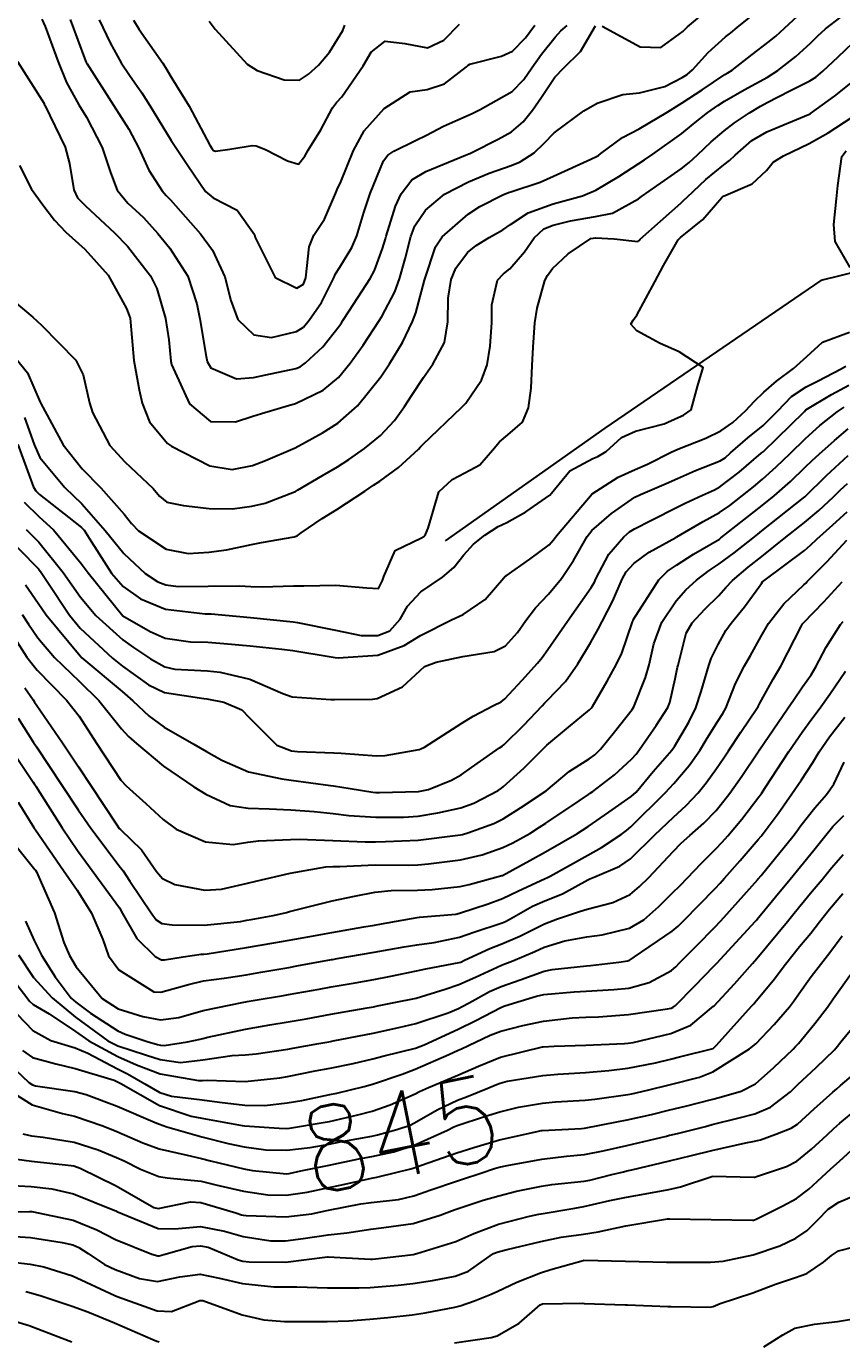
# Model space of a CAD drawing. Header units: metres. Extents: x 307586 to 320046, y 7427249 to 7434250.
# Drawn here: x 319600.4 to 319638.7, y 7427652.2 to 7427714 of the extents above; entities that cross this region are included whole.
import ezdxf
from ezdxf.enums import TextEntityAlignment as Align

# ---------------------------------------------------------------- set-up
doc = ezdxf.new("R2010")
doc.units = ezdxf.units.M
doc.header["$MEASUREMENT"] = 0
for name, color, linetype in [('Cotas', 45, 'Continuous'), ('Curvas de Nivel 1m', 11, 'Continuous'), ('Curvas de Nivel 5m', 15, 'Continuous'), ('Vias Secundárias', 230, 'Continuous')]:
    doc.layers.add(name, color=color, linetype=linetype)
doc.styles.add('Style-STANDARD', font='STANDARD.shx')

msp = doc.modelspace()

# ---------------------------------------------------------------- linework, layer by layer
at = {"layer": 'Curvas de Nivel 1m', "flags": 128}
for points, elevation in [([(319627.436, 7427714.038), (319629.228, 7427713.058), (319630.202, 7427713.031), (319631.24, 7427713.786), (319631.343, 7427713.897), (319631.452, 7427713.997), (319633.258, 7427715.522)], 821), ([(319600.04, 7427707.486), (319600.596, 7427706.365), (319601.136, 7427705.634), (319601.685, 7427704.908), (319602.211, 7427704.344), (319603.111, 7427703.546), (319604.204, 7427702.319), (319605.077, 7427700.754), (319605.2, 7427700.434), (319605.237, 7427700.308), (319605.256, 7427700.121), (319605.411, 7427698.304), (319605.662, 7427696.933), (319605.806, 7427696.298), (319606.151, 7427695.43), (319607.004, 7427694.412), (319607.185, 7427694.278), (319608.989, 7427693.357), (319610.04, 7427693.191), (319610.99, 7427693.376), (319611.614, 7427693.604), (319613.003, 7427694.21), (319614.291, 7427694.916), (319615.015, 7427695.368), (319615.93, 7427696.176), (319617.037, 7427697.545), (319617.282, 7427697.916), (319617.443, 7427698.156), (319618.052, 7427699.156), (319618.519, 7427700.146), (319618.669, 7427700.552), (319619.092, 7427702.093), (319619.106, 7427702.14), (319619.596, 7427703.652), (319619.913, 7427704.128), (319621.134, 7427705.19), (319621.69, 7427705.552), (319622.762, 7427706.094), (319623.027, 7427706.208), (319623.144, 7427706.247), (319624.52, 7427706.705), (319625.152, 7427706.986), (319626.901, 7427707.776), (319627.171, 7427707.901), (319627.261, 7427707.95), (319627.374, 7427708.038), (319628.404, 7427708.805), (319629.185, 7427709.208), (319630.53, 7427710), (319631.197, 7427710.434), (319632.145, 7427711.039), (319633.211, 7427711.754), (319633.344, 7427711.836), (319633.548, 7427711.967), (319634.488, 7427712.693), (319635.233, 7427713.258), (319635.612, 7427713.57), (319636.015, 7427713.938), (319637.255, 7427715.086)], 823), ([(319599.794, 7427701.083), (319600.662, 7427700.356), (319601.067, 7427699.966), (319602.692, 7427698.334), (319603.036, 7427697.631), (319603.333, 7427696.327), (319603.472, 7427695.872), (319604.283, 7427694.317), (319604.991, 7427693.543), (319606.317, 7427692.29), (319606.622, 7427691.938), (319606.967, 7427691.651), (319607.743, 7427691.494), (319608.964, 7427691.358), (319610.06, 7427691.339), (319610.965, 7427691.454), (319611.588, 7427691.602), (319612.972, 7427692.132), (319613.023, 7427692.159), (319613.106, 7427692.209), (319614.283, 7427692.897), (319614.99, 7427693.312), (319615.528, 7427693.649), (319616.268, 7427694.171), (319617.009, 7427694.787), (319617.676, 7427695.494), (319618.15, 7427696.149), (319618.488, 7427696.686), (319619.037, 7427697.514), (319619.481, 7427698.133), (319620.03, 7427699.154), (319620.181, 7427700.123), (319620.2, 7427701.239), (319620.344, 7427702.121), (319620.56, 7427702.659), (319621.112, 7427703.383), (319621.509, 7427703.714), (319622.123, 7427704.1), (319622.767, 7427704.453), (319623.129, 7427704.704), (319623.963, 7427705.253), (319625.139, 7427705.676), (319626.511, 7427706.049), (319627.147, 7427706.316), (319628.225, 7427706.961), (319629.166, 7427707.581), (319629.431, 7427707.754), (319629.823, 7427708.01), (319631.183, 7427708.981), (319631.734, 7427709.438), (319632.403, 7427709.978), (319632.872, 7427710.298), (319633.198, 7427710.503), (319634.12, 7427711.045), (319635.21, 7427711.64), (319635.709, 7427711.943), (319636.551, 7427712.602), (319637.233, 7427713.24), (319637.58, 7427713.575), (319637.946, 7427713.913), (319638.677, 7427714.477)], 824), ([(319599.946, 7427712.373), (319601.193, 7427710.392), (319601.205, 7427710.371), (319601.235, 7427710.317), (319602.188, 7427708.345), (319602.392, 7427707.579), (319602.593, 7427706.338), (319602.772, 7427705.968), (319603.135, 7427705.581), (319604.506, 7427704.316), (319605.114, 7427703.692), (319606.192, 7427702.294), (319606.499, 7427701.7), (319606.909, 7427700.282), (319607.058, 7427699.28), (319607.16, 7427698.279), (319607.192, 7427698.128), (319608.026, 7427696.27), (319609.015, 7427695.445), (319610.196, 7427695.424), (319611.018, 7427695.688), (319611.419, 7427695.826), (319612.742, 7427696.213), (319612.968, 7427696.266), (319613.024, 7427696.283), (319614.313, 7427696.914), (319615.036, 7427697.509), (319615.59, 7427698.182), (319616.199, 7427699.03), (319616.939, 7427700.162), (319617.075, 7427700.382), (319617.696, 7427701.545), (319617.915, 7427702.152), (319618.17, 7427703.086), (319618.447, 7427704.147), (319618.632, 7427704.641), (319619.135, 7427705.387), (319620.03, 7427706.127), (319621.149, 7427706.719), (319622.132, 7427707.122), (319623.157, 7427707.481), (319623.585, 7427707.66), (319624.249, 7427708.079), (319624.717, 7427708.527), (319625.177, 7427709.01), (319626.579, 7427710.049), (319627.197, 7427710.414), (319628.406, 7427710.823), (319629.202, 7427710.902), (319630.393, 7427711.19), (319631.209, 7427711.622), (319631.434, 7427711.764), (319631.691, 7427711.985), (319632.418, 7427712.789), (319633.236, 7427713.529), (319633.486, 7427713.72), (319633.795, 7427713.964), (319634.587, 7427714.62)], 822), ([(319601.081, 7427714.362), (319601.238, 7427714.012), (319601.848, 7427712.35), (319602.248, 7427711.389), (319602.831, 7427710.335), (319603.184, 7427709.753), (319603.919, 7427708.322), (319604.312, 7427707.157), (319604.626, 7427706.315), (319605.137, 7427705.712), (319605.866, 7427705.034), (319606.548, 7427704.289), (319607.113, 7427703.593), (319607.949, 7427702.271), (319608.378, 7427700.969), (319608.518, 7427700.266), (319608.81, 7427698.499), (319608.869, 7427698.262), (319609.04, 7427697.966), (319610.242, 7427697.449), (319611.036, 7427697.518), (319611.619, 7427697.642), (319613.04, 7427697.935), (319613.232, 7427698.018), (319613.488, 7427698.206), (319614.301, 7427698.951), (319615.069, 7427699.929), (319615.175, 7427700.085), (319615.243, 7427700.187), (319615.547, 7427700.652), (319616.534, 7427702.168), (319616.728, 7427702.536), (319617.114, 7427703.581), (319617.25, 7427704.03), (319617.285, 7427704.158), (319617.716, 7427705.575), (319617.98, 7427706.152), (319618.493, 7427706.803), (319619.154, 7427707.205), (319621.012, 7427707.963), (319621.162, 7427708.03), (319621.219, 7427708.053), (319621.348, 7427708.108), (319622.553, 7427708.718), (319623.178, 7427709.066), (319623.732, 7427709.538), (319624.16, 7427710.08), (319624.58, 7427710.695), (319625.208, 7427711.627), (319625.626, 7427712.064), (319626.428, 7427712.849), (319627.134, 7427714.042)], 821), ([(319603.778, 7427714.325), (319604.298, 7427713.248), (319604.823, 7427712.314), (319605.207, 7427711.73), (319605.789, 7427710.892), (319606.159, 7427710.296), (319607.169, 7427708.655), (319607.42, 7427708.277), (319607.95, 7427707.477), (319608.777, 7427706.264), (319609.14, 7427705.968), (319610.269, 7427705.384), (319611.082, 7427704.231), (319611.121, 7427704.095), (319612.056, 7427702.22), (319613.088, 7427701.71), (319613.397, 7427701.9), (319613.502, 7427702.206), (319613.655, 7427703.664), (319613.881, 7427704.202), (319614.374, 7427704.954), (319614.909, 7427706.192), (319614.98, 7427706.356), (319615.148, 7427706.707), (319615.746, 7427708.181), (319616.241, 7427709.11), (319617.193, 7427710.16), (319618.403, 7427710.946), (319619.202, 7427711.06), (319620.019, 7427711.318), (319621.058, 7427712.122), (319621.142, 7427712.193), (319621.215, 7427712.242), (319622.703, 7427712.615), (319623.224, 7427712.854), (319623.839, 7427713.479), (319624.267, 7427714.08)], 819), ([(319605.394, 7427714.308), (319605.662, 7427713.878), (319606.772, 7427712.287), (319606.943, 7427712.017), (319607.206, 7427711.581), (319608.016, 7427710.272), (319608.99, 7427708.437), (319609.095, 7427708.261), (319609.162, 7427708.191), (319609.262, 7427708.159), (319609.932, 7427708.252), (319610.978, 7427708.429), (319611.165, 7427708.4), (319611.609, 7427708.233), (319612.645, 7427707.705), (319613.156, 7427707.544), (319613.452, 7427707.915), (319613.618, 7427708.205), (319614.213, 7427709.164), (319614.76, 7427710.194), (319614.943, 7427710.445), (319615.198, 7427710.717), (319616.199, 7427712.175), (319616.579, 7427712.814), (319617.23, 7427713.32), (319618.165, 7427713.215), (319619.226, 7427713.02), (319619.996, 7427713.368), (319620.73, 7427714.125)], 818), ([(319608.963, 7427714.263), (319609.237, 7427713.898), (319610.737, 7427712.245), (319611.21, 7427711.945), (319612.487, 7427711.502), (319613.206, 7427711.5), (319613.635, 7427711.779), (319614.105, 7427712.201), (319614.615, 7427712.803), (319615.238, 7427713.829), (319615.345, 7427714.084)], 817), ([(319600.279, 7427695.625), (319600.731, 7427694.354), (319600.994, 7427693.747), (319602.176, 7427692.338), (319602.965, 7427691.575), (319604.073, 7427690.319), (319604.937, 7427689.236), (319605.945, 7427688.295), (319606.545, 7427687.911), (319606.918, 7427687.757), (319607.505, 7427687.686), (319608.917, 7427687.694), (319610.391, 7427687.711), (319610.918, 7427687.69), (319611.47, 7427687.671), (319612.918, 7427687.722), (319613.402, 7427687.721), (319614.919, 7427687.752), (319616.371, 7427687.622), (319616.917, 7427687.59), (319617.111, 7427687.968), (319617.166, 7427688.158), (319617.711, 7427689.382), (319618.95, 7427689.968), (319619.06, 7427690.03), (319619.139, 7427690.137), (319619.251, 7427690.431), (319619.759, 7427692.128), (319620.393, 7427692.708), (319620.987, 7427693.022), (319621.693, 7427693.403), (319622.281, 7427694.097), (319622.609, 7427694.492), (319623.01, 7427694.811), (319623.694, 7427695.405), (319623.972, 7427696.081), (319624.106, 7427697.006), (319624.152, 7427698.079), (319624.188, 7427698.946), (319624.278, 7427700.078), (319624.377, 7427700.78), (319624.745, 7427702.073), (319624.862, 7427702.307), (319625.101, 7427702.641), (319625.839, 7427703.332), (319626.912, 7427704.043), (319627.123, 7427704.076), (319628.011, 7427704.031), (319629.121, 7427703.914), (319629.18, 7427703.961), (319629.229, 7427704.018), (319631.14, 7427705.714), (319631.284, 7427705.846), (319631.432, 7427705.987), (319632.317, 7427706.817), (319633.166, 7427707.508), (319633.426, 7427707.71), (319633.699, 7427707.965), (319634.484, 7427708.652), (319635.184, 7427709.069), (319637.145, 7427709.874), (319637.193, 7427709.892), (319637.21, 7427709.903), (319637.239, 7427709.92), (319638.374, 7427710.736), (319639.208, 7427711.415)], 826), ([(319599.955, 7427694.366), (319600.516, 7427692.82), (319600.692, 7427692.354), (319600.798, 7427692.179), (319600.97, 7427692.017), (319602.364, 7427690.931), (319602.954, 7427690.464), (319603.076, 7427690.329), (319603.319, 7427689.955), (319604.363, 7427688.316), (319604.917, 7427687.69), (319605.722, 7427687.108), (319606.906, 7427686.621), (319608.765, 7427686.401), (319608.904, 7427686.403), (319609.044, 7427686.398), (319610.903, 7427686.23), (319612.901, 7427686.028), (319613.113, 7427685.996), (319614.897, 7427685.626), (319616.098, 7427685.375), (319616.895, 7427685.377), (319617.448, 7427685.604), (319617.94, 7427686.15), (319618.29, 7427686.766), (319618.916, 7427687.436), (319619.924, 7427688.125), (319620.469, 7427688.577), (319620.939, 7427689.174), (319621.382, 7427689.67), (319621.922, 7427690.1), (319622.551, 7427690.5), (319622.959, 7427690.698), (319623.847, 7427691.199), (319624.972, 7427691.975), (319625.053, 7427692.069), (319625.917, 7427693.128), (319626.998, 7427693.707), (319627.234, 7427693.803), (319627.629, 7427694.034), (319628.348, 7427694.688), (319629.013, 7427694.982), (319630.349, 7427695.333), (319631.019, 7427695.631), (319631.267, 7427695.741), (319631.63, 7427695.984), (319631.929, 7427697.092), (319632.192, 7427697.979), (319631.06, 7427698.713), (319630.168, 7427699.107), (319629.07, 7427699.709), (319628.79, 7427700.023), (319628.891, 7427700.206), (319629.077, 7427700.438), (319629.916, 7427702.008), (319630.324, 7427702.782), (319631.015, 7427703.992), (319631.124, 7427704.102), (319632.169, 7427704.943), (319633.067, 7427705.971), (319633.104, 7427706.01), (319633.144, 7427706.033), (319634.495, 7427706.614), (319635.162, 7427707.248), (319635.477, 7427707.637), (319635.968, 7427707.938), (319637.179, 7427708.515), (319638.074, 7427709.022), (319639.191, 7427709.746)], 827), ([(319639.105, 7427702.689), (319638.399, 7427703.907), (319638.339, 7427704.7), (319638.465, 7427705.907), (319638.523, 7427706.536), (319638.704, 7427707.905), (319638.914, 7427708.164)], 828), ([(319600.25, 7427691.645), (319600.959, 7427690.963), (319601.634, 7427690.343), (319602.93, 7427688.773), (319603.273, 7427688.326), (319604.903, 7427686.31), (319606.179, 7427685.574), (319606.893, 7427685.26), (319608.076, 7427685.083), (319608.891, 7427685.059), (319609.648, 7427685.006), (319610.89, 7427684.89), (319612.368, 7427684.735), (319612.887, 7427684.668), (319614.694, 7427684.382), (319614.884, 7427684.343), (319615.025, 7427684.328), (319616.886, 7427684.456), (319618.122, 7427684.916), (319618.895, 7427685.386), (319620.351, 7427686.118), (319620.905, 7427686.366), (319621.94, 7427687.072), (319622.821, 7427688.091), (319622.866, 7427688.148), (319622.924, 7427688.19), (319624.045, 7427688.97), (319624.946, 7427689.636), (319625.146, 7427689.871), (319625.289, 7427690.065), (319626.973, 7427692.04), (319628.19, 7427692.823), (319628.99, 7427693.184), (319629.575, 7427693.43), (319630.689, 7427693.995), (319631.004, 7427694.143), (319632.32, 7427694.667), (319633.013, 7427695.009), (319633.579, 7427695.403), (319634.2, 7427695.958), (319634.595, 7427696.389), (319635.036, 7427696.823), (319635.642, 7427697.343), (319636.442, 7427697.929), (319637.059, 7427698.507), (319637.805, 7427699.173), (319639.07, 7427699.636)], 828), ([(319600.357, 7427690.359), (319600.944, 7427689.765), (319602.085, 7427688.338), (319602.911, 7427687.187), (319603.628, 7427686.323), (319604.892, 7427685.176), (319605.397, 7427684.812), (319606.195, 7427684.29), (319606.877, 7427683.914), (319607.349, 7427683.802), (319608.875, 7427683.713), (319609.47, 7427683.655), (319610.869, 7427683.325), (319612.422, 7427682.652), (319612.857, 7427682.501), (319614.679, 7427682.369), (319614.856, 7427682.364), (319616.635, 7427682.385), (319616.857, 7427682.42), (319618.048, 7427682.966), (319618.877, 7427683.738), (319619.091, 7427683.925), (319619.634, 7427684.129), (319620.886, 7427684.387), (319622.363, 7427684.621), (319622.891, 7427684.897), (319623.454, 7427685.528), (319623.852, 7427686.081), (319624.308, 7427686.677), (319624.915, 7427687.321), (319625.535, 7427688.061), (319626.088, 7427688.9), (319626.738, 7427690.043), (319626.956, 7427690.319), (319627.877, 7427691.117), (319628.972, 7427691.881), (319629.238, 7427692.016), (319630.454, 7427692.525), (319630.985, 7427692.77), (319631.831, 7427693.141), (319632.997, 7427693.598), (319633.226, 7427693.741), (319633.481, 7427693.965), (319634.292, 7427694.675), (319635.016, 7427695.26), (319635.701, 7427695.94), (319636.348, 7427696.615), (319637.04, 7427697.08), (319637.597, 7427697.362), (319638.653, 7427697.904), (319638.905, 7427698.051)], 829), ([(319600.32, 7427687.762), (319600.908, 7427686.897), (319601.298, 7427686.346), (319602.884, 7427684.42), (319602.974, 7427684.329), (319604.86, 7427682.751), (319605.373, 7427682.302), (319606.137, 7427681.582), (319606.841, 7427681.063), (319608.233, 7427680.266), (319608.828, 7427679.931), (319609.557, 7427679.514), (319610.814, 7427678.976), (319612.379, 7427678.645), (319612.809, 7427678.583), (319614.669, 7427678.327), (319614.805, 7427678.308), (319615.59, 7427678.178), (319616.652, 7427678.013), (319616.801, 7427678), (319616.961, 7427677.999), (319618.802, 7427678.05), (319619.265, 7427678.133), (319620.355, 7427678.572), (319620.814, 7427678.83), (319621.567, 7427679.357), (319622.61, 7427680.092), (319622.742, 7427680.182), (319622.835, 7427680.26), (319623.755, 7427681.17), (319624.612, 7427682.072), (319624.728, 7427682.198), (319624.857, 7427682.33), (319625.708, 7427683.22), (319626.288, 7427684.049), (319626.893, 7427685.036), (319627.258, 7427685.678), (319627.444, 7427686.035), (319627.939, 7427687.003), (319628.387, 7427688.025), (319628.576, 7427688.376), (319628.934, 7427688.764), (319629.653, 7427689.298), (319630.897, 7427689.991), (319630.953, 7427690.02), (319632.195, 7427690.744), (319632.965, 7427691.166), (319633.445, 7427691.488), (319634.044, 7427691.959), (319634.556, 7427692.378), (319634.985, 7427692.735), (319635.626, 7427693.308), (319636.277, 7427693.931), (319637.01, 7427694.647), (319637.679, 7427695.25), (319638.499, 7427695.905), (319638.814, 7427696.114)], 831), ([(319600.169, 7427686.361), (319600.454, 7427685.912), (319600.892, 7427685.268), (319601.68, 7427684.342), (319602.866, 7427683.217), (319603.771, 7427682.321), (319604.84, 7427680.99), (319605.162, 7427680.631), (319605.535, 7427680.299), (319606.817, 7427679.242), (319608.235, 7427678.266), (319608.799, 7427677.914), (319609.939, 7427677.387), (319610.793, 7427677.259), (319611.779, 7427677.235), (319612.793, 7427677.185), (319613.888, 7427677.103), (319614.791, 7427677.004), (319615.53, 7427676.918), (319616.79, 7427676.845), (319618.095, 7427676.842), (319618.79, 7427676.889), (319619.713, 7427677.048), (319620.795, 7427677.278), (319621.41, 7427677.49), (319622.546, 7427678.093), (319622.701, 7427678.194), (319622.806, 7427678.277), (319623.758, 7427679.141), (319624.677, 7427680.072), (319624.752, 7427680.152), (319624.834, 7427680.227), (319625.862, 7427681.074), (319626.851, 7427681.877), (319626.93, 7427681.961), (319626.985, 7427682.039), (319627.675, 7427683.228), (319628.117, 7427684.028), (319628.358, 7427684.556), (319628.862, 7427686.02), (319628.875, 7427686.048), (319628.904, 7427686.112), (319630.099, 7427688.002), (319630.52, 7427688.405), (319630.933, 7427688.685), (319631.73, 7427689.197), (319632.952, 7427689.917), (319632.985, 7427689.937), (319633.024, 7427689.969), (319634.105, 7427690.815), (319634.968, 7427691.499), (319635.523, 7427691.942), (319636.293, 7427692.62), (319636.994, 7427693.295), (319637.31, 7427693.605), (319637.642, 7427693.914), (319638.364, 7427694.552), (319639.015, 7427695.094)], 832), ([(319599.795, 7427685.27), (319600.388, 7427684.357), (319600.874, 7427683.747), (319602.253, 7427682.336), (319602.846, 7427681.594), (319603.653, 7427680.322), (319604.807, 7427678.579), (319605.048, 7427678.306), (319605.979, 7427677.477), (319606.787, 7427676.727), (319607.409, 7427676.274), (319608.777, 7427675.684), (319610.086, 7427675.551), (319610.777, 7427675.666), (319611.272, 7427675.731), (319612.779, 7427675.79), (319613.189, 7427675.796), (319614.778, 7427675.742), (319616.293, 7427675.682), (319616.778, 7427675.679), (319617.246, 7427675.687), (319618.779, 7427675.757), (319620.655, 7427675.985), (319620.782, 7427676.004), (319620.866, 7427676.025), (319621.126, 7427676.107), (319622.347, 7427676.535), (319622.79, 7427676.754), (319623.606, 7427677.27), (319624.803, 7427678.07), (319625.887, 7427678.983), (319626.826, 7427679.582), (319627.096, 7427679.77), (319627.366, 7427680.035), (319628.026, 7427680.843), (319628.852, 7427681.905), (319628.923, 7427682.019), (319629.484, 7427683.401), (319629.655, 7427684.008), (319629.868, 7427684.981), (319630.247, 7427686), (319630.913, 7427687.015), (319631.381, 7427687.522), (319631.878, 7427687.98), (319632.479, 7427688.433), (319632.941, 7427688.745), (319633.646, 7427689.263), (319634.523, 7427689.954), (319634.762, 7427690.145), (319634.956, 7427690.296), (319636.911, 7427691.86), (319636.973, 7427691.905), (319637.993, 7427692.905), (319639.002, 7427693.838)], 833), ([(319600.294, 7427682.926), (319600.673, 7427682.353), (319600.744, 7427682.244), (319600.85, 7427682.083), (319602.058, 7427680.338), (319602.816, 7427679.198), (319603.391, 7427678.324), (319604.614, 7427676.482), (319604.731, 7427676.311), (319604.782, 7427676.255), (319605.779, 7427675.301), (319606.478, 7427674.284), (319606.758, 7427673.954), (319607.349, 7427673.679), (319608.75, 7427673.402), (319609.544, 7427673.455), (319610.756, 7427673.736), (319611.154, 7427673.829), (319612.763, 7427674.21), (319614.451, 7427674.508), (319614.766, 7427674.52), (319615.103, 7427674.521), (319616.767, 7427674.59), (319618.33, 7427674.582), (319618.767, 7427674.594), (319619.279, 7427674.643), (319620.77, 7427674.834), (319621.801, 7427675.071), (319622.776, 7427675.412), (319623.234, 7427675.63), (319624.034, 7427676.077), (319624.497, 7427676.362), (319624.788, 7427676.553), (319626.353, 7427677.601), (319626.802, 7427677.904), (319626.882, 7427677.959), (319626.995, 7427678.038), (319628.014, 7427678.829), (319628.826, 7427679.571), (319629.041, 7427679.806), (319629.202, 7427680.014), (319629.983, 7427681.142), (319630.529, 7427681.995), (319630.623, 7427682.227), (319630.873, 7427683.348), (319630.986, 7427683.885), (319631.009, 7427683.989), (319631.398, 7427685.485), (319631.674, 7427685.982), (319632.27, 7427686.615), (319632.922, 7427687.264), (319633.26, 7427687.635), (319633.571, 7427687.964), (319634.306, 7427688.59), (319634.944, 7427689.095), (319636.003, 7427689.934), (319636.961, 7427690.695), (319637.625, 7427691.254), (319638.326, 7427691.906), (319638.655, 7427692.226), (319638.982, 7427692.525)], 834), ([(319599.429, 7427680.371), (319600.681, 7427678.476), (319600.766, 7427678.351), (319600.779, 7427678.326), (319600.802, 7427678.294), (319602.051, 7427676.337), (319602.772, 7427675.275), (319603.458, 7427674.323), (319604.737, 7427672.571), (319604.888, 7427672.308), (319605.555, 7427671.131), (319606.422, 7427670.284), (319606.711, 7427670.135), (319606.861, 7427670.128), (319607.74, 7427670.27), (319608.586, 7427670.389), (319608.714, 7427670.395), (319608.87, 7427670.414), (319610.718, 7427670.71), (319612.006, 7427670.931), (319612.721, 7427671.057), (319613.69, 7427671.233), (319614.725, 7427671.416), (319616.238, 7427671.678), (319616.729, 7427671.766), (319617.063, 7427671.823), (319618.733, 7427672.122), (319618.847, 7427672.138), (319620.564, 7427672.284), (319620.736, 7427672.317), (319622.076, 7427672.764), (319622.747, 7427673.017), (319623.477, 7427673.358), (319624.761, 7427673.949), (319624.842, 7427673.989), (319624.989, 7427674.067), (319626.773, 7427675.057), (319627.404, 7427675.406), (319628.328, 7427676.025), (319628.59, 7427676.217), (319628.787, 7427676.381), (319630.422, 7427677.996), (319630.604, 7427678.195), (319630.809, 7427678.424), (319631.537, 7427679.268), (319632.033, 7427679.978), (319632.337, 7427680.476), (319632.846, 7427681.3), (319633.109, 7427681.709), (319633.249, 7427681.966), (319633.714, 7427683.118), (319634.141, 7427683.957), (319634.411, 7427684.432), (319634.897, 7427685.311), (319635.266, 7427685.945), (319635.984, 7427686.867), (319636.931, 7427687.765), (319637.011, 7427687.84), (319637.087, 7427687.918), (319638.011, 7427688.84), (319638.953, 7427689.86)], 836), ([(319599.974, 7427677.542), (319600.71, 7427676.351), (319600.739, 7427676.307), (319600.782, 7427676.243), (319602.1, 7427674.337), (319602.749, 7427673.402), (319603.428, 7427672.323), (319603.956, 7427671.082), (319604.227, 7427670.315), (319604.703, 7427669.651), (319606.352, 7427668.621), (319606.688, 7427668.603), (319607.985, 7427668.975), (319608.696, 7427669.142), (319609.67, 7427669.274), (319610.701, 7427669.43), (319611.382, 7427669.544), (319612.706, 7427669.775), (319613.074, 7427669.84), (319614.712, 7427670.141), (319614.755, 7427670.147), (319614.978, 7427670.186), (319616.716, 7427670.487), (319618.122, 7427670.742), (319618.72, 7427670.835), (319619.538, 7427670.945), (319620.724, 7427671.2), (319621.406, 7427671.423), (319622.731, 7427671.861), (319622.893, 7427671.926), (319623.182, 7427672.086), (319624.17, 7427672.647), (319624.745, 7427672.897), (319625.568, 7427673.24), (319626.761, 7427673.894), (319626.857, 7427673.944), (319627.1, 7427674.037), (319628.267, 7427674.526), (319628.771, 7427674.872), (319629.911, 7427676.003), (319630.791, 7427676.844), (319631.388, 7427677.393), (319631.956, 7427677.978), (319632.336, 7427678.448), (319632.82, 7427679.13), (319633.163, 7427679.633), (319633.385, 7427679.964), (319633.967, 7427680.833), (319634.72, 7427681.951), (319634.769, 7427682.036), (319634.857, 7427682.204), (319635.486, 7427683.329), (319635.835, 7427683.936), (319636.807, 7427685.827), (319636.856, 7427685.921), (319636.876, 7427685.947), (319636.904, 7427685.977), (319637.872, 7427686.957), (319638.729, 7427687.902)], 837), ([(319599.878, 7427675.467), (319600.763, 7427674.384), (319600.79, 7427674.35), (319600.838, 7427674.273), (319601.679, 7427672.341), (319602.118, 7427670.937), (319602.381, 7427670.333), (319602.705, 7427669.807), (319603.924, 7427668.318), (319604.678, 7427667.832), (319605.84, 7427667.457), (319606.673, 7427667.312), (319607.532, 7427667.413), (319608.678, 7427667.75), (319610.589, 7427668.139), (319610.682, 7427668.152), (319610.745, 7427668.167), (319611.12, 7427668.226), (319612.448, 7427668.451), (319612.687, 7427668.492), (319614.131, 7427668.756), (319614.693, 7427668.853), (319615.82, 7427669.05), (319616.699, 7427669.206), (319617.498, 7427669.355), (319618.705, 7427669.61), (319619.14, 7427669.699), (319620.711, 7427669.998), (319620.795, 7427670.025), (319620.963, 7427670.107), (319622.15, 7427670.664), (319622.721, 7427670.885), (319623.561, 7427671.245), (319624.73, 7427671.824), (319625.336, 7427672.061), (319626.378, 7427672.406), (319626.74, 7427672.517), (319627.945, 7427672.828), (319628.751, 7427673.202), (319629.196, 7427673.573), (319629.633, 7427674.007), (319630.775, 7427675.218), (319631.156, 7427675.61), (319631.567, 7427675.982), (319632.216, 7427676.548), (319632.795, 7427677.151), (319633.167, 7427677.599), (319633.45, 7427677.964), (319634.015, 7427678.764), (319634.802, 7427679.95), (319634.816, 7427679.967), (319634.833, 7427679.996), (319636.163, 7427681.93), (319636.439, 7427682.347), (319636.869, 7427682.964), (319637.264, 7427683.53), (319637.488, 7427683.914), (319637.969, 7427684.833), (319638.654, 7427685.902), (319638.768, 7427686.038)], 838), ([(319600.318, 7427671.945), (319600.72, 7427671.041), (319601.065, 7427670.346), (319601.711, 7427669.327), (319602.472, 7427668.332), (319602.681, 7427668.136), (319603.372, 7427667.627), (319604.668, 7427666.789), (319605, 7427666.638), (319606.048, 7427666.289), (319606.529, 7427666.149), (319606.661, 7427666.111), (319606.846, 7427666.094), (319607.937, 7427666.267), (319608.529, 7427666.396), (319608.665, 7427666.433), (319608.895, 7427666.486), (319610.669, 7427666.876), (319611.817, 7427667.073), (319612.673, 7427667.213), (319613.514, 7427667.362), (319614.677, 7427667.571), (319616.382, 7427667.867), (319616.681, 7427667.926), (319616.876, 7427667.963), (319617.817, 7427668.149), (319618.537, 7427668.29), (319618.686, 7427668.329), (319620.059, 7427668.753), (319620.696, 7427668.972), (319621.484, 7427669.32), (319622.71, 7427669.874), (319622.863, 7427669.936), (319623.234, 7427670.085), (319624.266, 7427670.526), (319624.719, 7427670.721), (319625.689, 7427671.022), (319626.725, 7427671.214), (319627.446, 7427671.312), (319628.729, 7427671.625), (319629.396, 7427672.01), (319630.103, 7427672.639), (319630.752, 7427673.272), (319631.112, 7427673.632), (319631.451, 7427673.983), (319632.095, 7427674.651), (319632.777, 7427675.333), (319633.087, 7427675.66), (319633.349, 7427675.964), (319634.003, 7427676.745), (319634.81, 7427677.786), (319634.881, 7427677.88), (319634.928, 7427677.948), (319635.121, 7427678.25), (319636.218, 7427679.929), (319636.842, 7427680.828), (319637.308, 7427681.455), (319637.645, 7427681.912), (319638.144, 7427682.626), (319638.88, 7427683.7)], 839), ([(319599.236, 7427669.841), (319600.381, 7427668.355), (319600.514, 7427668.185), (319600.68, 7427668.031), (319601.428, 7427667.59), (319602.667, 7427666.756), (319603.299, 7427666.324), (319604.656, 7427665.578), (319605.54, 7427665.185), (319606.648, 7427664.762), (319608.455, 7427664.451), (319608.645, 7427664.462), (319608.864, 7427664.476), (319610.645, 7427664.408), (319612.281, 7427664.579), (319612.647, 7427664.645), (319613.941, 7427664.906), (319614.651, 7427665.042), (319615.73, 7427665.25), (319616.656, 7427665.476), (319617.195, 7427665.618), (319618.661, 7427665.982), (319619.07, 7427666.134), (319620.67, 7427666.866), (319621.506, 7427667.27), (319622.681, 7427667.888), (319622.822, 7427667.949), (319623.268, 7427668.084), (319624.345, 7427668.416), (319624.689, 7427668.491), (319626.121, 7427668.619), (319626.692, 7427668.65), (319627.993, 7427668.728), (319628.695, 7427668.804), (319629.646, 7427669.058), (319630.708, 7427669.635), (319630.898, 7427669.8), (319631.083, 7427669.986), (319631.892, 7427670.807), (319632.73, 7427671.657), (319633.025, 7427671.967), (319633.837, 7427672.869), (319634.762, 7427673.91), (319634.78, 7427673.933), (319634.795, 7427673.95), (319634.912, 7427674.095), (319636.404, 7427675.926), (319636.57, 7427676.14), (319636.791, 7427676.444), (319637.442, 7427677.275), (319637.994, 7427677.908), (319638.332, 7427678.39), (319638.828, 7427679.425)], 841), ([(319599.91, 7427667.596), (319600.667, 7427666.804), (319601.509, 7427666.342), (319602.66, 7427665.992), (319603.248, 7427665.733), (319604.65, 7427665.003), (319605.114, 7427664.77), (319605.933, 7427664.291), (319606.637, 7427663.885), (319607.189, 7427663.72), (319608.632, 7427663.543), (319609.442, 7427663.437), (319610.629, 7427663.301), (319611.568, 7427663.282), (319612.631, 7427663.397), (319613.311, 7427663.522), (319614.637, 7427663.789), (319614.959, 7427663.864), (319616.245, 7427664.166), (319616.644, 7427664.283), (319618.036, 7427664.759), (319618.651, 7427664.985), (319620.221, 7427665.679), (319620.661, 7427665.874), (319620.82, 7427665.95), (319621.151, 7427666.105), (319622.179, 7427666.583), (319622.67, 7427666.768), (319623.713, 7427667.04), (319624.675, 7427667.248), (319626.026, 7427667.4), (319626.677, 7427667.426), (319627.261, 7427667.45), (319628.678, 7427667.556), (319630.512, 7427667.824), (319630.682, 7427667.858), (319630.774, 7427667.897), (319630.887, 7427667.988), (319631.788, 7427668.888), (319632.711, 7427669.841), (319632.775, 7427669.906), (319632.829, 7427669.969), (319633.908, 7427671.142), (319634.654, 7427671.951), (319634.691, 7427671.993), (319634.734, 7427672.042), (319635.596, 7427673.091), (319636.285, 7427673.927), (319636.769, 7427674.519), (319637.399, 7427675.291), (319637.891, 7427675.909), (319638.295, 7427676.401), (319638.798, 7427676.915)], 842), ([(319600.172, 7427665.871), (319600.655, 7427665.533), (319601.749, 7427665.242), (319602.65, 7427665.019), (319604.493, 7427664.463), (319604.644, 7427664.393), (319604.702, 7427664.368), (319604.798, 7427664.308), (319606.628, 7427663.274), (319608.105, 7427662.78), (319608.619, 7427662.688), (319610.512, 7427662.334), (319610.614, 7427662.321), (319612.249, 7427662.214), (319612.613, 7427662.199), (319612.736, 7427662.208), (319614.326, 7427662.475), (319614.618, 7427662.533), (319615.954, 7427662.839), (319616.626, 7427663.016), (319617.47, 7427663.312), (319618.638, 7427663.828), (319618.846, 7427663.93), (319619.272, 7427664.131), (319620.649, 7427664.708), (319621.619, 7427665.135), (319622.658, 7427665.553), (319624.628, 7427666.036), (319624.663, 7427666.042), (319625.186, 7427666.062), (319626.664, 7427666.121), (319628.492, 7427666.194), (319628.665, 7427666.21), (319628.897, 7427666.248), (319630.67, 7427666.663), (319631.604, 7427667.05), (319632.683, 7427667.949), (319632.701, 7427667.97), (319633.66, 7427668.994), (319634.517, 7427669.952), (319634.715, 7427670.184), (319636.151, 7427671.929), (319636.414, 7427672.249), (319636.744, 7427672.65), (319637.318, 7427673.351), (319637.779, 7427673.91), (319638.22, 7427674.454), (319638.775, 7427675.075)], 843), ([(319599.534, 7427665.249), (319600.475, 7427664.353), (319600.641, 7427664.247), (319600.784, 7427664.205), (319602.637, 7427663.94), (319603.166, 7427663.793), (319604.627, 7427663.243), (319606.414, 7427662.484), (319606.615, 7427662.401), (319606.971, 7427662.276), (319608.608, 7427661.807), (319609.85, 7427661.486), (319610.604, 7427661.33), (319611.625, 7427661.197), (319612.603, 7427661.176), (319613.707, 7427661.297), (319614.606, 7427661.468), (319615.197, 7427661.584), (319616.61, 7427661.838), (319616.874, 7427661.893), (319617.785, 7427662.148), (319618.404, 7427662.354), (319618.618, 7427662.459), (319619.676, 7427663.075), (319620.634, 7427663.524), (319621.052, 7427663.691), (319622.067, 7427664.096), (319622.468, 7427664.269), (319622.645, 7427664.333), (319622.978, 7427664.419), (319624.649, 7427664.693), (319625.354, 7427664.757), (319626.651, 7427664.837), (319627.754, 7427664.927), (319628.653, 7427665.038), (319629.946, 7427665.291), (319630.658, 7427665.465), (319631.077, 7427665.567), (319632.663, 7427665.962), (319632.816, 7427666.119), (319634.456, 7427667.943), (319634.565, 7427668.062), (319634.687, 7427668.197), (319635.488, 7427669.151), (319636.069, 7427669.93), (319636.721, 7427670.751), (319637.258, 7427671.384), (319637.667, 7427671.911), (319638.137, 7427672.511), (319638.753, 7427673.251)], 844), ([(319600.198, 7427661.946), (319600.608, 7427661.849), (319601.157, 7427661.795), (319602.605, 7427661.554), (319603.73, 7427661.19), (319604.598, 7427660.834), (319604.963, 7427660.67), (319605.73, 7427660.293), (319606.588, 7427659.935), (319606.987, 7427659.876), (319608.585, 7427659.715), (319609.276, 7427659.556), (319610.578, 7427659.244), (319611.715, 7427659.079), (319612.576, 7427659.061), (319613.568, 7427659.206), (319614.582, 7427659.423), (319615.201, 7427659.556), (319616.588, 7427659.857), (319616.836, 7427659.911), (319617.802, 7427660.148), (319618.441, 7427660.295), (319618.595, 7427660.344), (319618.941, 7427660.479), (319620.602, 7427661.051), (319621.397, 7427661.31), (319622.609, 7427661.661), (319624.38, 7427662.063), (319624.571, 7427662.103), (319624.614, 7427662.107), (319626.465, 7427662.192), (319626.615, 7427662.209), (319628.137, 7427662.508), (319628.622, 7427662.608), (319629.766, 7427662.862), (319630.629, 7427663.075), (319631.362, 7427663.253), (319632.637, 7427663.573), (319632.95, 7427663.653), (319633.978, 7427663.95), (319634.647, 7427664.302), (319635.516, 7427665.07), (319636.418, 7427665.922), (319636.539, 7427666.046), (319636.666, 7427666.19), (319637.447, 7427667.14), (319638.032, 7427667.907), (319638.308, 7427668.293), (319638.702, 7427668.845), (319639.445, 7427669.889)], 846), ([(319599.093, 7427660.868), (319600.596, 7427660.654), (319602.462, 7427660.464), (319602.594, 7427660.435), (319602.884, 7427660.327), (319604.581, 7427659.509), (319606.36, 7427658.489), (319606.565, 7427658.44), (319608.079, 7427658.756), (319608.57, 7427658.725), (319610.21, 7427658.235), (319610.475, 7427658.145), (319610.562, 7427658.12), (319610.691, 7427658.099), (319612.561, 7427658.038), (319613.792, 7427658.192), (319614.419, 7427658.328), (319614.566, 7427658.359), (319616.085, 7427658.65), (319616.571, 7427658.72), (319617.859, 7427658.862), (319618.576, 7427659.026), (319619.39, 7427659.318), (319620.587, 7427659.726), (319620.874, 7427659.822), (319621.728, 7427660.099), (319622.377, 7427660.31), (319622.596, 7427660.374), (319622.972, 7427660.459), (319624.6, 7427660.761), (319625.76, 7427660.889), (319626.602, 7427660.981), (319627.485, 7427661.15), (319628.607, 7427661.405), (319630.464, 7427661.845), (319630.612, 7427661.882), (319630.699, 7427661.903), (319631.038, 7427661.986), (319632.294, 7427662.297), (319632.619, 7427662.379), (319633.88, 7427662.695), (319634.627, 7427662.888), (319635.362, 7427663.203), (319636.295, 7427663.923), (319636.472, 7427664.095), (319636.646, 7427664.259), (319637.505, 7427665.061), (319638.36, 7427665.903), (319638.504, 7427666.062), (319638.668, 7427666.266), (319639.409, 7427667.163)], 847), ([(319599.41, 7427659.539), (319600.58, 7427659.47), (319601.563, 7427659.355), (319602.575, 7427659.12), (319604.516, 7427658.349), (319604.563, 7427658.323), (319604.612, 7427658.3), (319606.555, 7427657.497), (319607.348, 7427657.479), (319608.556, 7427657.597), (319609.68, 7427657.369), (319610.552, 7427657.113), (319611.851, 7427656.916), (319612.55, 7427656.913), (319613.383, 7427657.03), (319614.553, 7427657.203), (319615.436, 7427657.289), (319616.556, 7427657.457), (319617.173, 7427657.538), (319618.559, 7427657.736), (319619.826, 7427658.121), (319620.354, 7427658.326), (319620.567, 7427658.401), (319621.85, 7427658.821), (319622.577, 7427659.038), (319623.412, 7427659.246), (319624.584, 7427659.491), (319625.075, 7427659.566), (319626.588, 7427659.714), (319626.864, 7427659.762), (319627.901, 7427660.027), (319628.449, 7427660.167), (319628.595, 7427660.202), (319628.837, 7427660.258), (319630.6, 7427660.682), (319631.648, 7427660.934), (319632.605, 7427661.169), (319634.191, 7427661.528), (319634.61, 7427661.6), (319634.88, 7427661.667), (319635.6, 7427661.93), (319636.329, 7427662.211), (319636.62, 7427662.402), (319637.414, 7427663.13), (319638.295, 7427663.903), (319638.478, 7427664.068), (319638.646, 7427664.221), (319640.586, 7427665.871)], 848), ([(319598.562, 7427658.275), (319600.513, 7427658.301), (319600.562, 7427658.302), (319600.62, 7427658.292), (319602.559, 7427657.891), (319603.673, 7427657.432), (319604.55, 7427656.973), (319606.255, 7427656.283), (319606.542, 7427656.205), (319606.61, 7427656.212), (319606.825, 7427656.277), (319608.163, 7427656.648), (319608.547, 7427656.687), (319608.903, 7427656.611), (319609.796, 7427656.241), (319610.323, 7427656.016), (319610.54, 7427655.957), (319610.842, 7427655.925), (319612.54, 7427655.907), (319614.523, 7427656.161), (319614.543, 7427656.167), (319614.56, 7427656.162), (319616.542, 7427656.058), (319616.64, 7427656.061), (319617.47, 7427656.151), (319618.432, 7427656.253), (319618.544, 7427656.275), (319618.728, 7427656.321), (319620.551, 7427656.881), (319621.398, 7427657.258), (319622.559, 7427657.701), (319624.023, 7427658.068), (319624.459, 7427658.167), (319624.565, 7427658.189), (319626.158, 7427658.456), (319626.57, 7427658.531), (319627.797, 7427658.805), (319628.577, 7427658.968), (319629.465, 7427659.121), (319630.583, 7427659.33), (319631.12, 7427659.45), (319632.593, 7427659.946), (319632.613, 7427659.949), (319634.592, 7427659.905), (319634.62, 7427659.912), (319634.702, 7427659.939), (319636.11, 7427660.413), (319636.6, 7427660.669), (319637.288, 7427661.231), (319638.02, 7427661.906), (319638.33, 7427662.19), (319638.621, 7427662.448), (319639.411, 7427663.109)], 849), ([(319598.904, 7427656.008), (319600.535, 7427655.818), (319601.188, 7427655.692), (319602.532, 7427655.262), (319603.177, 7427654.968), (319604.523, 7427654.339), (319604.623, 7427654.299), (319606.513, 7427653.623), (319607.191, 7427653.595), (319608.521, 7427654.112), (319608.664, 7427654.114), (319610.511, 7427653.439), (319611.529, 7427653.199), (319612.507, 7427653.122), (319613.574, 7427653.127), (319614.507, 7427653.117), (319615.531, 7427653.147), (319616.509, 7427653.228), (319617.357, 7427653.305), (319618.512, 7427653.443), (319619.109, 7427653.536), (319620.518, 7427653.798), (319620.763, 7427653.864), (319621.43, 7427654.101), (319622.213, 7427654.407), (319622.528, 7427654.548), (319623.432, 7427654.977), (319624.536, 7427655.418), (319625.027, 7427655.566), (319626.542, 7427655.993), (319626.583, 7427655.999), (319628.542, 7427655.957), (319630.462, 7427655.911), (319630.542, 7427655.909), (319630.624, 7427655.908), (319632.542, 7427655.908), (319633.133, 7427655.961), (319634.546, 7427656.255), (319635.79, 7427656.688), (319636.554, 7427657.04), (319637.076, 7427657.397), (319637.579, 7427657.91), (319638.069, 7427658.406), (319638.575, 7427658.731), (319639.393, 7427659.075)], 851), ([(319620.493, 7427652.124), (319622.214, 7427652.376), (319622.498, 7427652.456), (319623.543, 7427653.039), (319624.52, 7427653.899), (319624.628, 7427653.952), (319626.522, 7427653.977), (319626.588, 7427653.974), (319628.521, 7427653.913), (319628.632, 7427653.908), (319630.521, 7427653.833), (319630.684, 7427653.825), (319632.52, 7427653.795), (319632.661, 7427653.828), (319632.989, 7427653.963), (319634.528, 7427654.475), (319635.588, 7427654.874), (319636.536, 7427655.194), (319637.066, 7427655.387), (319637.85, 7427655.907), (319638.226, 7427656.223), (319638.548, 7427656.445), (319639.297, 7427656.635)], 852), ([(319600.339, 7427654.53), (319600.515, 7427654.486), (319601.01, 7427654.345), (319602.516, 7427653.844), (319603.251, 7427653.58), (319604.504, 7427653.064), (319606.306, 7427652.282), (319606.492, 7427652.203), (319606.6, 7427652.171)], 852), ([(319599.402, 7427653.267), (319600.499, 7427652.935), (319602.051, 7427652.334), (319602.491, 7427652.161)], 853), ([(319635.041, 7427651.935), (319635.929, 7427652.498), (319636.506, 7427652.81), (319637.419, 7427653.001), (319638.511, 7427653.125), (319639.17, 7427653.233)], 853)]:
    msp.add_lwpolyline(points, dxfattribs=dict(at, elevation=elevation))
at = {"layer": 'Curvas de Nivel 5m', "flags": 128}
for points, elevation in [([(319602.424, 7427714.342), (319603.148, 7427712.397), (319603.173, 7427712.331), (319603.185, 7427712.303), (319603.212, 7427712.256), (319604.463, 7427710.317), (319605.176, 7427709.187), (319605.642, 7427708.303), (319606.115, 7427707.258), (319606.74, 7427706.286), (319606.936, 7427706.078), (319607.139, 7427705.865), (319608.546, 7427704.266), (319609.111, 7427703.493), (319609.697, 7427702.251), (319609.976, 7427701.14), (319610.309, 7427700.241), (319611.062, 7427699.518), (319611.887, 7427699.396), (319613.065, 7427699.677), (319613.391, 7427699.883), (319613.664, 7427700.204), (319614.24, 7427701.04), (319614.82, 7427702.193), (319614.905, 7427702.383), (319615.101, 7427702.706), (319615.673, 7427703.623), (319615.905, 7427704.178), (319616.229, 7427705.269), (319616.525, 7427706.169), (319617.158, 7427707.705), (319617.355, 7427707.964), (319617.647, 7427708.155), (319618.666, 7427708.649), (319619.175, 7427708.913), (319619.985, 7427709.324), (319621.189, 7427709.868), (319621.362, 7427709.946), (319621.709, 7427710.112), (319623.202, 7427710.962), (319623.763, 7427711.529), (319624.137, 7427712.081), (319624.581, 7427712.718), (319625.235, 7427713.511), (319625.497, 7427713.808), (319625.799, 7427714.062)], 820), ([(319599.892, 7427698.367), (319600.413, 7427697.735), (319601.01, 7427696.35), (319601.023, 7427696.318), (319602.094, 7427694.339), (319602.986, 7427693.215), (319603.866, 7427692.321), (319604.961, 7427691.083), (319605.302, 7427690.651), (319605.638, 7427690.3), (319606.94, 7427689.444), (319607.977, 7427689.23), (319608.938, 7427689.298), (319609.774, 7427689.414), (319610.944, 7427689.658), (319611.416, 7427689.755), (319612.95, 7427690.012), (319613.092, 7427690.068), (319613.283, 7427690.207), (319614.276, 7427690.881), (319614.964, 7427691.311), (319616.277, 7427692.17), (319616.693, 7427692.448), (319616.98, 7427692.641), (319617.856, 7427693.285), (319618.808, 7427694.142), (319618.901, 7427694.244), (319619.005, 7427694.364), (319620.837, 7427696.113), (319621.025, 7427696.307), (319621.759, 7427697.38), (319622.024, 7427698.1), (319622.173, 7427698.982), (319622.244, 7427700.098), (319622.246, 7427700.934), (319622.518, 7427702.096), (319622.807, 7427702.383), (319623.101, 7427702.626), (319623.781, 7427703.415), (319624.237, 7427704.079), (319624.698, 7427704.504), (319625.129, 7427704.68), (319625.951, 7427704.878), (319627.133, 7427705.077), (319627.928, 7427705.239), (319629.142, 7427705.909), (319629.289, 7427706.018), (319630.375, 7427706.782), (319631.163, 7427707.322), (319631.535, 7427707.619), (319631.92, 7427707.983), (319632.566, 7427708.589), (319633.184, 7427709.118), (319633.663, 7427709.491), (319634.366, 7427709.958), (319634.881, 7427710.268), (319635.198, 7427710.442), (319636.265, 7427710.996), (319637.208, 7427711.458), (319637.493, 7427711.634), (319637.815, 7427711.914), (319638.535, 7427712.595), (319639.233, 7427713.248)], 825), ([(319599.079, 7427690.378), (319600.925, 7427688.515), (319601.061, 7427688.349), (319601.341, 7427687.923), (319602.386, 7427686.335), (319602.897, 7427685.73), (319604.413, 7427684.315), (319604.877, 7427683.94), (319606.097, 7427683.059), (319606.859, 7427682.702), (319608.701, 7427682.416), (319608.855, 7427682.397), (319609.654, 7427682.248), (319610.496, 7427681.882), (319610.846, 7427681.52), (319612.142, 7427680.217), (319612.829, 7427679.963), (319613.111, 7427679.925), (319614.828, 7427679.863), (319615.171, 7427679.842), (319616.826, 7427679.722), (319617.242, 7427679.741), (319618.831, 7427680.022), (319618.919, 7427680.051), (319619.086, 7427680.136), (319620.844, 7427681.259), (319621.366, 7427681.587), (319622.337, 7427682.095), (319622.683, 7427682.264), (319622.858, 7427682.396), (319623.68, 7427683.272), (319624.391, 7427684.075), (319624.619, 7427684.34), (319624.889, 7427684.715), (319625.815, 7427686.056), (319626.919, 7427687.631), (319627.076, 7427687.884), (319627.146, 7427688.038), (319627.761, 7427689.211), (319628.455, 7427690.025), (319628.725, 7427690.252), (319628.957, 7427690.402), (319629.753, 7427690.8), (319630.967, 7427691.416), (319631.347, 7427691.608), (319632.159, 7427691.978), (319632.726, 7427692.223), (319632.979, 7427692.367), (319633.888, 7427693.063), (319634.924, 7427693.951), (319634.969, 7427693.984), (319635.004, 7427694.019), (319636.948, 7427695.921), (319636.985, 7427695.959), (319637.024, 7427695.985), (319638.225, 7427696.719), (319639.042, 7427697.148)], 830), ([(319599.967, 7427681.486), (319600.698, 7427680.352), (319600.83, 7427680.145), (319602.026, 7427678.338), (319602.791, 7427677.177), (319603.387, 7427676.324), (319604.765, 7427674.492), (319604.847, 7427674.392), (319604.907, 7427674.308), (319605.229, 7427673.829), (319606.264, 7427672.287), (319606.458, 7427672.012), (319606.729, 7427671.841), (319607.222, 7427671.781), (319608.728, 7427671.766), (319610.434, 7427671.939), (319610.73, 7427671.987), (319610.935, 7427672.024), (319611.972, 7427672.218), (319612.59, 7427672.356), (319612.736, 7427672.394), (319614.175, 7427672.762), (319614.744, 7427672.902), (319615.797, 7427673.125), (319616.75, 7427673.303), (319617.519, 7427673.384), (319618.752, 7427673.41), (319619.446, 7427673.436), (319620.755, 7427673.584), (319621.184, 7427673.678), (319622.718, 7427674.09), (319622.754, 7427674.099), (319624.045, 7427674.803), (319624.774, 7427675.205), (319626.256, 7427676.048), (319626.786, 7427676.391), (319627.751, 7427677.072), (319628.801, 7427677.804), (319629.033, 7427678.017), (319629.837, 7427678.986), (319630.71, 7427679.992), (319630.835, 7427680.163), (319631.519, 7427681.311), (319631.851, 7427681.98), (319632.103, 7427682.739), (319632.452, 7427683.974), (319632.566, 7427684.293), (319632.893, 7427684.957), (319633.254, 7427685.612), (319633.5, 7427685.964), (319634.139, 7427686.733), (319634.931, 7427687.827), (319634.983, 7427687.898), (319635.043, 7427687.948), (319636.948, 7427689.379), (319637.233, 7427689.634), (319637.528, 7427689.914), (319638.287, 7427690.58), (319638.966, 7427691.192)], 835), ([(319599.984, 7427670.361), (319600.697, 7427669.304), (319601.572, 7427668.341), (319602.674, 7427667.432), (319604.189, 7427666.315), (319604.661, 7427666.079), (319606.01, 7427665.643), (319606.654, 7427665.436), (319607.614, 7427665.309), (319608.655, 7427665.427), (319610.041, 7427665.624), (319610.657, 7427665.666), (319611.172, 7427665.71), (319612.66, 7427665.936), (319612.894, 7427665.974), (319614.115, 7427666.195), (319614.578, 7427666.276), (319614.664, 7427666.292), (319614.79, 7427666.314), (319616.668, 7427666.682), (319617.879, 7427666.94), (319618.673, 7427667.141), (319620.199, 7427667.638), (319620.68, 7427667.837), (319620.862, 7427667.927), (319621.184, 7427668.105), (319622.141, 7427668.645), (319622.695, 7427668.881), (319623.585, 7427669.196), (319624.706, 7427669.592), (319625.094, 7427669.677), (319626.71, 7427669.846), (319626.886, 7427669.863), (319628.225, 7427670.025), (319628.653, 7427670.081), (319628.714, 7427670.104), (319628.967, 7427670.267), (319630.728, 7427671.471), (319631.007, 7427671.71), (319631.278, 7427671.985), (319632.005, 7427672.717), (319632.756, 7427673.481), (319632.991, 7427673.737), (319633.197, 7427673.966), (319633.93, 7427674.8), (319634.781, 7427675.789), (319634.914, 7427675.948), (319635.718, 7427677.017), (319636.362, 7427677.927), (319636.82, 7427678.6), (319637.341, 7427679.402), (319637.647, 7427679.912), (319638.13, 7427680.617), (319638.849, 7427681.542)], 840), ([(319598.922, 7427664.376), (319600.627, 7427663.304), (319602.057, 7427662.9), (319602.62, 7427662.783), (319603.954, 7427662.317), (319604.61, 7427662.051), (319605.833, 7427661.519), (319606.603, 7427661.245), (319607.919, 7427660.947), (319608.598, 7427660.785), (319609.015, 7427660.671), (319610.594, 7427660.298), (319611.003, 7427660.226), (319612.591, 7427660.071), (319612.72, 7427660.079), (319613.271, 7427660.2), (319614.596, 7427660.478), (319615.998, 7427660.767), (319616.6, 7427660.882), (319617.646, 7427661.106), (319618.606, 7427661.41), (319620.167, 7427662.117), (319620.457, 7427662.271), (319620.616, 7427662.34), (319621.949, 7427662.771), (319622.626, 7427662.988), (319623.502, 7427663.204), (319624.633, 7427663.393), (319625.243, 7427663.445), (319626.635, 7427663.534), (319627.089, 7427663.583), (319628.64, 7427663.793), (319628.83, 7427663.827), (319629.566, 7427664.006), (319630.646, 7427664.27), (319632.014, 7427664.611), (319632.652, 7427664.865), (319634.37, 7427665.944), (319634.665, 7427666.186), (319635.522, 7427667.084), (319636.248, 7427667.924), (319636.439, 7427668.171), (319636.692, 7427668.53), (319637.272, 7427669.35), (319637.704, 7427669.91), (319638.154, 7427670.47), (319638.726, 7427671.25)], 845), ([(319599.339, 7427657.156), (319600.55, 7427657.076), (319602.043, 7427656.84), (319602.547, 7427656.727), (319602.826, 7427656.607), (319603.26, 7427656.319), (319604.039, 7427655.809), (319604.536, 7427655.566), (319605.682, 7427655.137), (319606.53, 7427655.009), (319607.585, 7427655.217), (319608.534, 7427655.355), (319609.451, 7427655.165), (319610.53, 7427654.91), (319611.996, 7427654.748), (319612.528, 7427654.746), (319613.081, 7427654.755), (319614.528, 7427654.701), (319615.995, 7427654.699), (319616.529, 7427654.722), (319617.848, 7427654.829), (319618.531, 7427654.913), (319619.458, 7427655.052), (319620.534, 7427655.252), (319621.151, 7427655.49), (319622.013, 7427656.095), (319622.325, 7427656.312), (319622.546, 7427656.4), (319622.973, 7427656.509), (319624.551, 7427656.879), (319625.519, 7427657.084), (319626.555, 7427657.23), (319627.255, 7427657.334), (319628.559, 7427657.617), (319630.519, 7427657.947), (319630.563, 7427657.95), (319630.603, 7427657.949), (319632.562, 7427657.912), (319634.507, 7427657.885), (319634.562, 7427657.89), (319634.598, 7427657.904), (319634.677, 7427657.939), (319635.94, 7427658.558), (319636.578, 7427658.899), (319637.157, 7427659.342), (319637.776, 7427659.908), (319638.2, 7427660.301), (319638.601, 7427660.664), (319639.94, 7427661.88)], 850)]:
    msp.add_lwpolyline(points, dxfattribs=dict(at, elevation=elevation))
at = {"layer": 'Vias Secundárias', "elevation": 835.854}
msp.add_lwpolyline([(319645.832, 7427704.07), (319637.717, 7427702.068), (319627.568, 7427695.125), (319620.056, 7427689.829)], dxfattribs=at)
msp.add_lwpolyline([(319645.832, 7427704.07), (319637.717, 7427702.068), (319627.568, 7427695.125), (319620.056, 7427689.829)], dxfattribs=at)

# ---------------------------------------------------------------- texts
at = {"layer": 'Cotas', "style": 'Style-STANDARD'}
msp.add_text('845', height=4, rotation=11.289, dxfattribs=at).set_placement((319617.958, 7427661.93, 845), align=Align.MIDDLE_CENTER)

doc.saveas('drawing.dxf')
